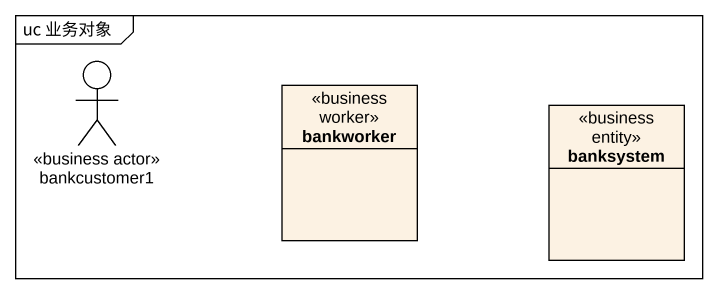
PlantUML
@startuml
mainframe uc 业务对象
allowmixing
hide circle
hide empty members
actor bankcustomer1 <<business actor>>
class bankworker <<business worker>>
class banksystem <<business entity>>
@enduml
